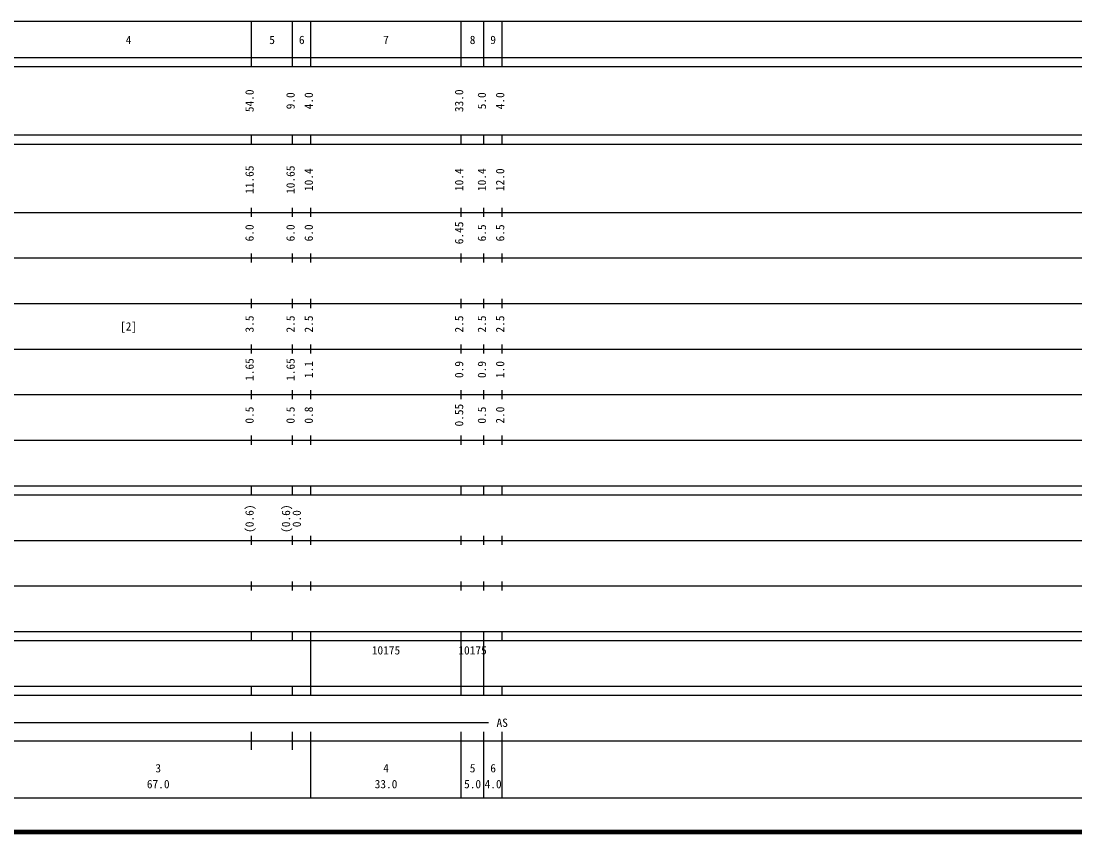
# Model space of a CAD drawing. Units: millimetres on the paper, enlarged 1000 times. Extents: x 40000 to 680000, y 20000 to 380000.
# Drawn here: x 171404 to 402697, y 20000 to 198000 of the extents above; entities that cross this region are included whole.
import ezdxf
from ezdxf.enums import TextEntityAlignment as Align

# ---------------------------------------------------------------- set-up
doc = ezdxf.new("R2010")
doc.units = ezdxf.units.MM
doc.header["$LTSCALE"] = 1000
doc.layers.add('M-TTL', color=2, linetype='Continuous', lineweight=140)
doc.layers.add('M-TTL-BAND', color=7, linetype='Continuous', lineweight=25)
doc.styles.add('ＭＳ ゴシック', font='')
doc.styles.get('ＭＳ ゴシック').set_extended_font_data('MS Gothic')

msp = doc.modelspace()

# ---------------------------------------------------------------- linework, layer by layer
at = {"layer": 'M-TTL'}
msp.add_line((40000, 20000), (680000, 20000), dxfattribs=at)
at = {"layer": 'M-TTL-BAND'}
for p, q in [((68000, 198000), (579000, 198000)), ((222000, 188000), (222000, 198000)), ((231000, 188000), (231000, 198000)), ((235000, 188000), (235000, 198000)), ((268000, 188000), (268000, 198000)), ((273000, 188000), (273000, 198000)), ((277000, 188000), (277000, 198000)), ((40000, 190000), (579000, 190000)), ((40000, 188000), (579000, 188000)), ((40000, 173000), (579000, 173000)), ((222000, 171000), (222000, 173000)), ((231000, 171000), (231000, 173000)), ((235000, 171000), (235000, 173000)), ((268000, 171000), (268000, 173000)), ((273000, 171000), (273000, 173000)), ((277000, 171000), (277000, 173000)), ((40000, 171000), (579000, 171000)), ((40000, 156000), (579000, 156000)), ((222000, 155000), (222000, 157000)), ((231000, 155000), (231000, 157000)), ((235000, 155000), (235000, 157000)), ((268000, 155000), (268000, 157000)), ((273000, 155000), (273000, 157000)), ((277000, 155000), (277000, 157000)), ((46000, 146000), (579000, 146000)), ((222000, 145000), (222000, 147000)), ((231000, 145000), (231000, 147000)), ((235000, 145000), (235000, 147000)), ((268000, 145000), (268000, 147000)), ((273000, 145000), (273000, 147000)), ((277000, 145000), (277000, 147000)), ((222000, 135000), (222000, 137000)), ((231000, 135000), (231000, 137000)), ((235000, 135000), (235000, 137000)), ((268000, 135000), (268000, 137000)), ((273000, 135000), (273000, 137000)), ((277000, 135000), (277000, 137000)), ((52000, 136000), (579000, 136000)), ((46000, 126000), (579000, 126000)), ((222000, 125000), (222000, 127000)), ((231000, 125000), (231000, 127000)), ((235000, 125000), (235000, 127000)), ((268000, 125000), (268000, 127000)), ((273000, 125000), (273000, 127000)), ((277000, 125000), (277000, 127000)), ((52000, 116000), (579000, 116000)), ((222000, 115000), (222000, 117000)), ((231000, 115000), (231000, 117000)), ((235000, 115000), (235000, 117000)), ((268000, 115000), (268000, 117000)), ((273000, 115000), (273000, 117000)), ((277000, 115000), (277000, 117000)), ((222000, 105000), (222000, 107000)), ((231000, 105000), (231000, 107000)), ((235000, 105000), (235000, 107000)), ((268000, 105000), (268000, 107000)), ((273000, 105000), (273000, 107000)), ((277000, 105000), (277000, 107000)), ((46000, 106000), (579000, 106000)), ((40000, 96000), (579000, 96000)), ((222000, 94000), (222000, 96000)), ((231000, 94000), (231000, 96000)), ((235000, 94000), (235000, 96000)), ((268000, 94000), (268000, 96000)), ((273000, 94000), (273000, 96000)), ((277000, 94000), (277000, 96000)), ((40000, 94000), (579000, 94000)), ((49000, 84000), (579000, 84000)), ((222000, 83000), (222000, 85000)), ((231000, 83000), (231000, 85000)), ((235000, 83000), (235000, 85000)), ((268000, 83000), (268000, 85000)), ((273000, 83000), (273000, 85000)), ((277000, 83000), (277000, 85000)), ((222000, 73000), (222000, 75000)), ((231000, 73000), (231000, 75000)), ((235000, 73000), (235000, 75000)), ((268000, 73000), (268000, 75000)), ((273000, 73000), (273000, 75000)), ((277000, 73000), (277000, 75000)), ((40000, 74000), (579000, 74000)), ((40000, 64000), (579000, 64000)), ((222000, 62000), (222000, 64000)), ((231000, 62000), (231000, 64000)), ((235000, 62000), (235000, 64000)), ((268000, 62000), (268000, 64000)), ((273000, 62000), (273000, 64000)), ((277000, 62000), (277000, 64000)), ((40000, 62000), (579000, 62000)), ((235000, 52000), (235000, 62000)), ((268000, 52000), (268000, 62000)), ((268000, 52000), (268000, 62000)), ((273000, 52000), (273000, 62000)), ((40000, 52000), (579000, 52000)), ((222000, 50000), (222000, 52000)), ((231000, 50000), (231000, 52000)), ((235000, 50000), (235000, 52000)), ((268000, 50000), (268000, 52000)), ((273000, 50000), (273000, 52000)), ((277000, 50000), (277000, 52000)), ((40000, 50000), (579000, 50000)), ((71000, 44000), (274000, 44000)), ((222000, 38000), (222000, 42000)), ((231000, 38000), (231000, 42000)), ((235000, 27500), (235000, 42000)), ((268000, 27500), (268000, 42000)), ((273000, 27500), (273000, 42000)), ((277000, 27500), (277000, 42000)), ((40000, 40000), (579000, 40000)), ((68000, 27500), (579000, 27500))]:
    msp.add_line(p, q, dxfattribs=at)

# ---------------------------------------------------------------- texts
at = {"layer": 'M-TTL-BAND', "style": 'ＭＳ ゴシック'}
for s, p in [('4', (195000, 192405)), ('5', (226500, 192405)), ('6', (233000, 192405)), ('7', (251500, 192405)), ('8', (270500, 192405)), ('9', (275000, 192405)), ('[2]', (195000, 129500)), ('AS', (277000, 42500)), ('3', (201500, 32523)), ('4', (251500, 32523)), ('5', (270500, 32523)), ('6', (275000, 32523)), ('67.0', (201500, 29033)), ('33.0', (251500, 29033)), ('5.0', (270500, 29033)), ('4.0', (275000, 29033))]:
    msp.add_text(s, height=1833, dxfattribs=at).set_placement(p, align=Align.BOTTOM_CENTER)
for s, p in [('54.0', (223000, 180500)), ('33.0', (269000, 180500)), ('9.0', (232000, 180500)), ('4.0', (236000, 180500)), ('5.0', (274000, 180500)), ('4.0', (278000, 180500)), ('11.65', (223000, 163174)), ('10.65', (232000, 163174)), ('10.4', (236000, 163174)), ('10.4', (269000, 163174)), ('10.4', (274000, 163174)), ('12.0', (278000, 163174)), ('6.0', (223000, 151500)), ('6.0', (232000, 151500)), ('6.0', (236000, 151500)), ('6.45', (269000, 151500)), ('6.5', (274000, 151500)), ('6.5', (278000, 151500)), ('3.5', (223000, 131500)), ('2.5', (232000, 131500)), ('2.5', (236000, 131500)), ('2.5', (269000, 131500)), ('2.5', (274000, 131500)), ('2.5', (278000, 131500)), ('1.65', (223000, 121500)), ('1.65', (232000, 121500)), ('1.1', (236000, 121500)), ('0.9', (269000, 121500)), ('0.9', (274000, 121500)), ('1.0', (278000, 121500)), ('0.55', (269000, 111500)), ('0.5', (223000, 111500)), ('0.5', (232000, 111500)), ('0.8', (236000, 111500)), ('0.5', (274000, 111500)), ('2.0', (278000, 111500)), ('(0.6)', (223000, 88764)), ('(0.6)', (231000, 88764)), ('0.0', (233370, 88764))]:
    msp.add_text(s, height=1833, rotation=90, dxfattribs=at).set_placement(p, align=Align.BOTTOM_CENTER)
for p in [(248375, 58405), (267375, 58405)]:
    msp.add_text('10175', height=1833, dxfattribs=at).set_placement(p, align=Align.BOTTOM_LEFT)

doc.saveas('drawing.dxf')
